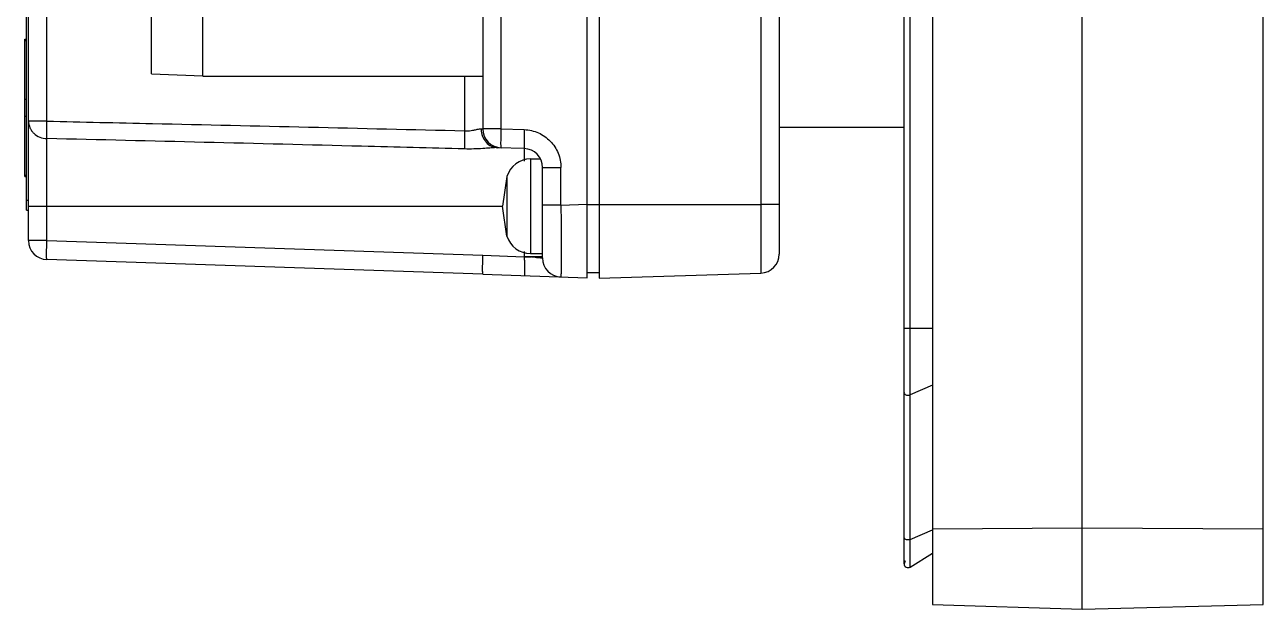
# Model space of a CAD drawing. Header units: millimetres. Extents: x 32 to 108, y 16 to 179.
# Drawn here: x 43.1 to 108.5, y 16.1 to 47 of the extents above; entities that cross this region are included whole.
import ezdxf

# ---------------------------------------------------------------- set-up
doc = ezdxf.new("R2010")
doc.units = ezdxf.units.MM
doc.header["$LTSCALE"] = 12.728411
doc.layers.get('0').update_dxf_attribs({"linetype": 'CONTINUOUS'})

msp = doc.modelspace()

# ---------------------------------------------------------------- linework, layer by layer
at = {"color": 7, "linetype": 'CONTINUOUS'}
for p, q in [((91.018, 178.874), (91.018, 16.392)), ((98.918, 16.133), (98.918, 179.133)), ((89.516, 18.541), (89.516, 176.725)), ((89.834, 18.363), (89.834, 176.902)), ((108.488, 20.378), (108.488, 174.887)), ((81.95, 161.365), (81.95, 33.9)), ((82.918, 160.366), (82.918, 34.9)), ((67.268, 153.672), (67.268, 41.521)), ((68.239, 41.521), (68.239, 153.672)), ((49.768, 44.427), (49.768, 104.538)), ((52.468, 44.333), (52.468, 104.633)), ((43.268, 35.614), (43.268, 93.223)), ((43.168, 37.233), (43.168, 92.233)), ((44.235, 41.928), (44.235, 92.148)), ((72.768, 33.65), (72.768, 91.383)), ((73.418, 91.383), (73.418, 33.633)), ((43.068, 46.267), (43.168, 46.267)), ((43.068, 38.999), (43.068, 46.267)), ((43.068, 46.2), (43.168, 46.2)), ((49.768, 44.427), (52.468, 44.333)), ((52.468, 44.313), (67.268, 44.308)), ((66.302, 44.309), (66.302, 41.42)), ((43.168, 43.066), (43.068, 43.066)), ((43.068, 42.2), (43.168, 42.2)), ((44.235, 41.928), (43.268, 41.928)), ((67.176, 41.527), (67.268, 41.521)), ((68.239, 41.521), (67.268, 41.521)), ((68.239, 41.521), (69.456, 41.481)), ((82.918, 41.618), (89.516, 41.618)), ((44.235, 35.614), (44.235, 41.008)), ((69.451, 40.482), (68.051, 40.528)), ((69.451, 40.482), (69.451, 39.821)), ((69.789, 39.933), (70.311, 39.933)), ((69.789, 39.933), (69.789, 34.933)), ((70.418, 39.482), (71.389, 39.482)), ((70.418, 34.698), (70.418, 39.482)), ((71.389, 37.498), (71.389, 39.482)), ((43.168, 39.066), (43.068, 39.066)), ((43.068, 38.999), (43.168, 38.999)), ((68.535, 39.006), (68.298, 37.433)), ((68.535, 39.006), (68.535, 36.052)), ((43.268, 37.731), (43.168, 37.731)), ((43.268, 37.433), (68.298, 37.433)), ((68.535, 35.859), (68.298, 37.433)), ((71.389, 37.498), (70.418, 37.498)), ((71.389, 37.498), (72.768, 37.55)), ((72.768, 37.533), (81.95, 37.531)), ((82.918, 37.531), (81.95, 37.531)), ((43.168, 37.233), (43.268, 37.233)), ((68.535, 36.052), (68.535, 35.859)), ((44.235, 35.614), (43.268, 35.614)), ((44.235, 35.614), (67.269, 34.842)), ((67.269, 34.842), (69.451, 34.765)), ((69.451, 35.044), (69.451, 34.765)), ((70.418, 34.765), (69.451, 34.765)), ((69.789, 34.933), (70.418, 34.933)), ((70.418, 34.698), (70.418, 34.698)), ((67.268, 33.842), (44.235, 34.614)), ((67.268, 33.842), (72.768, 33.65)), ((72.768, 33.933), (73.418, 33.933)), ((73.418, 33.633), (81.95, 33.9)), ((91.018, 30.979), (89.516, 30.979)), ((91.018, 27.982), (89.834, 27.465)), ((89.834, 19.819), (91.018, 20.336)), ((91.018, 20.379), (98.918, 20.433)), ((98.918, 20.433), (108.488, 20.378)), ((108.488, 16.378), (108.488, 20.378)), ((89.834, 18.363), (91.018, 19.094)), ((89.574, 18.685), (89.516, 18.541)), ((91.018, 16.392), (98.918, 16.133)), ((98.918, 16.133), (108.488, 16.378))]:
    msp.add_line(p, q, dxfattribs=at)
for centre, radius, start, end in [((68.265, 41.521), 1.089, 179.66813, 181.52937), ((68.268, 41.521), 1, 180, 268.10656), ((69.789, 38.62), 1.313, 90, 162.89817), ((69.418, 39.482), 1, 360, 88.10656), ((44.268, 35.614), 1, 180, 268.08036), ((69.789, 36.245), 1.313, 197.10183, 270), ((69.017, 20.617), 14.155, 85.92596, 86.84136), ((71.418, 34.698), 1, 180, 268), ((81.918, 34.9), 1, 271.79696, 360), ((89.724, 18.541), 0.208, 180, 301.67766)]:
    msp.add_arc(centre, radius, start, end, dxfattribs=at)
for points, knots in [([(43.268, 41.928), (43.268, 41.811), (43.307, 41.63), (43.426, 41.422), (43.587, 41.236), (43.857, 41.064), (44.108, 41.012), (44.235, 41.008)], [0, 0, 0, 0, 0.24031, 0.362972, 0.487342, 0.740883, 1, 1, 1, 1]), ([(44.235, 41.008), (44.232, 41.059), (44.229, 41.181), (44.227, 41.488), (44.231, 41.744), (44.235, 41.928)], [0, 0, 0, 0, 0.16512, 0.400425, 1, 1, 1, 1]), ([(44.235, 41.928), (46.096, 41.888), (53.452, 41.726), (60.808, 41.555), (66.302, 41.42)], [0, 0, 0, 0, 0.253105, 1, 1, 1, 1]), ([(66.302, 41.42), (66.299, 41.314), (66.295, 41.114), (66.293, 40.84), (66.295, 40.626), (66.298, 40.506), (66.302, 40.46)], [0, 0, 0, 0, 0.32936, 0.624838, 0.856241, 1, 1, 1, 1]), ([(66.302, 41.42), (66.415, 41.414), (66.578, 41.423), (66.8, 41.461), (66.95, 41.495), (67.079, 41.522), (67.148, 41.529), (67.176, 41.527)], [0, 0, 0, 0, 0.384243, 0.550542, 0.765931, 0.906038, 1, 1, 1, 1]), ([(67.177, 41.492), (67.18, 41.368), (67.228, 41.122), (67.42, 40.807), (67.706, 40.589), (67.937, 40.532), (68.051, 40.528)], [0, 0, 0, 0, 0.261004, 0.515352, 0.760825, 1, 1, 1, 1]), ([(68.235, 40.522), (68.233, 40.522), (68.232, 40.531), (68.23, 40.543), (68.228, 40.568), (68.226, 40.601), (68.225, 40.643), (68.224, 40.715), (68.224, 40.824), (68.226, 40.973), (68.229, 41.144), (68.233, 41.329), (68.237, 41.456), (68.239, 41.521)], [0, 0, 0, 0, 0.005584, 0.02023, 0.044166, 0.077282, 0.119249, 0.169652, 0.293903, 0.445182, 0.617787, 0.805327, 1, 1, 1, 1]), ([(69.456, 41.481), (69.453, 41.416), (69.45, 41.289), (69.445, 41.104), (69.442, 40.933), (69.44, 40.784), (69.44, 40.675), (69.441, 40.603), (69.443, 40.561), (69.444, 40.528), (69.446, 40.503), (69.448, 40.491), (69.449, 40.482), (69.451, 40.482)], [0, 0, 0, 0, 0.194807, 0.382074, 0.554585, 0.705902, 0.830113, 0.880599, 0.92263, 0.955741, 0.979704, 0.994393, 1, 1, 1, 1]), ([(69.456, 41.481), (69.71, 41.473), (70.221, 41.356), (70.862, 40.907), (71.289, 40.252), (71.389, 39.737), (71.389, 39.482)], [0, 0, 0, 0, 0.249987, 0.499935, 0.749917, 1, 1, 1, 1]), ([(66.302, 40.46), (64.49, 40.508), (57.134, 40.698), (49.778, 40.878), (44.235, 41.008)], [0, 0, 0, 0, 0.246459, 1, 1, 1, 1]), ([(68.051, 40.528), (67.996, 40.53), (67.859, 40.526), (67.599, 40.507), (67.073, 40.466), (66.625, 40.451), (66.302, 40.46)], [0, 0, 0, 0, 0.094643, 0.233805, 0.446945, 1, 1, 1, 1]), ([(71.389, 37.498), (71.392, 37.251), (71.396, 36.766), (71.4, 36.063), (71.402, 35.506), (71.403, 35.095), (71.403, 34.82), (71.402, 34.57), (71.401, 34.349), (71.399, 34.158), (71.397, 34.018), (71.395, 33.923), (71.394, 33.865), (71.393, 33.815), (71.391, 33.774), (71.389, 33.743), (71.388, 33.719), (71.386, 33.708), (71.385, 33.698), (71.383, 33.699)], [0, 0, 0, 0, 0.194995, 0.382647, 0.555465, 0.634275, 0.706991, 0.77288, 0.831335, 0.881784, 0.923731, 0.941398, 0.9568, 0.969893, 0.980643, 0.989033, 0.995052, 0.998692, 1, 1, 1, 1]), ([(44.235, 34.614), (44.233, 34.614), (44.231, 34.623), (44.228, 34.636), (44.226, 34.661), (44.224, 34.693), (44.223, 34.735), (44.221, 34.808), (44.221, 34.916), (44.222, 35.066), (44.225, 35.236), (44.229, 35.421), (44.233, 35.549), (44.235, 35.614)], [0, 0, 0, 0, 0.005802, 0.020524, 0.044498, 0.07763, 0.1196, 0.169996, 0.294207, 0.445425, 0.617954, 0.805411, 1, 1, 1, 1]), ([(67.268, 33.842), (67.266, 33.842), (67.263, 33.851), (67.261, 33.864), (67.259, 33.889), (67.257, 33.921), (67.256, 33.963), (67.254, 34.036), (67.254, 34.144), (67.255, 34.294), (67.258, 34.464), (67.263, 34.649), (67.267, 34.777), (67.269, 34.842)], [0, 0, 0, 0, 0.005813, 0.020537, 0.04451, 0.077641, 0.119611, 0.170005, 0.294217, 0.445434, 0.61796, 0.805411, 1, 1, 1, 1]), ([(69.451, 34.765), (69.481, 34.764), (69.596, 34.759), (69.711, 34.754), (69.797, 34.75)], [0, 0, 0, 0, 0.255558, 1, 1, 1, 1]), ([(69.451, 34.765), (69.454, 34.701), (69.458, 34.573), (69.462, 34.388), (69.465, 34.217), (69.467, 34.067), (69.466, 33.958), (69.465, 33.886), (69.464, 33.844), (69.462, 33.812), (69.46, 33.787), (69.458, 33.775), (69.455, 33.766), (69.453, 33.766)], [0, 0, 0, 0, 0.194713, 0.382358, 0.55516, 0.706606, 0.830885, 0.881215, 0.923062, 0.95603, 0.979803, 0.994306, 1, 1, 1, 1]), ([(70.023, 34.735), (70.077, 34.732), (70.172, 34.724), (70.282, 34.715), (70.35, 34.707), (70.383, 34.704), (70.405, 34.7), (70.415, 34.699), (70.418, 34.698)], [0, 0, 0, 0, 0.408882, 0.721622, 0.836744, 0.922183, 0.976809, 1, 1, 1, 1]), ([(89.516, 27.591), (89.516, 27.571), (89.529, 27.529), (89.577, 27.481), (89.645, 27.451), (89.698, 27.443), (89.724, 27.443)], [0, 0, 0, 0, 0.209286, 0.444597, 0.712347, 1, 1, 1, 1]), ([(89.724, 27.443), (89.734, 27.443), (89.771, 27.445), (89.808, 27.454), (89.834, 27.465)], [0, 0, 0, 0, 0.25653, 1, 1, 1, 1]), ([(89.724, 19.797), (89.698, 19.797), (89.645, 19.804), (89.577, 19.835), (89.529, 19.883), (89.516, 19.925), (89.516, 19.944)], [0, 0, 0, 0, 0.287383, 0.555486, 0.790591, 1, 1, 1, 1]), ([(89.834, 19.819), (89.825, 19.815), (89.79, 19.802), (89.753, 19.797), (89.724, 19.797)], [0, 0, 0, 0, 0.242515, 1, 1, 1, 1])]:
    msp.add_open_spline(points, degree=3, knots=knots, dxfattribs=at)

doc.saveas('drawing.dxf')
